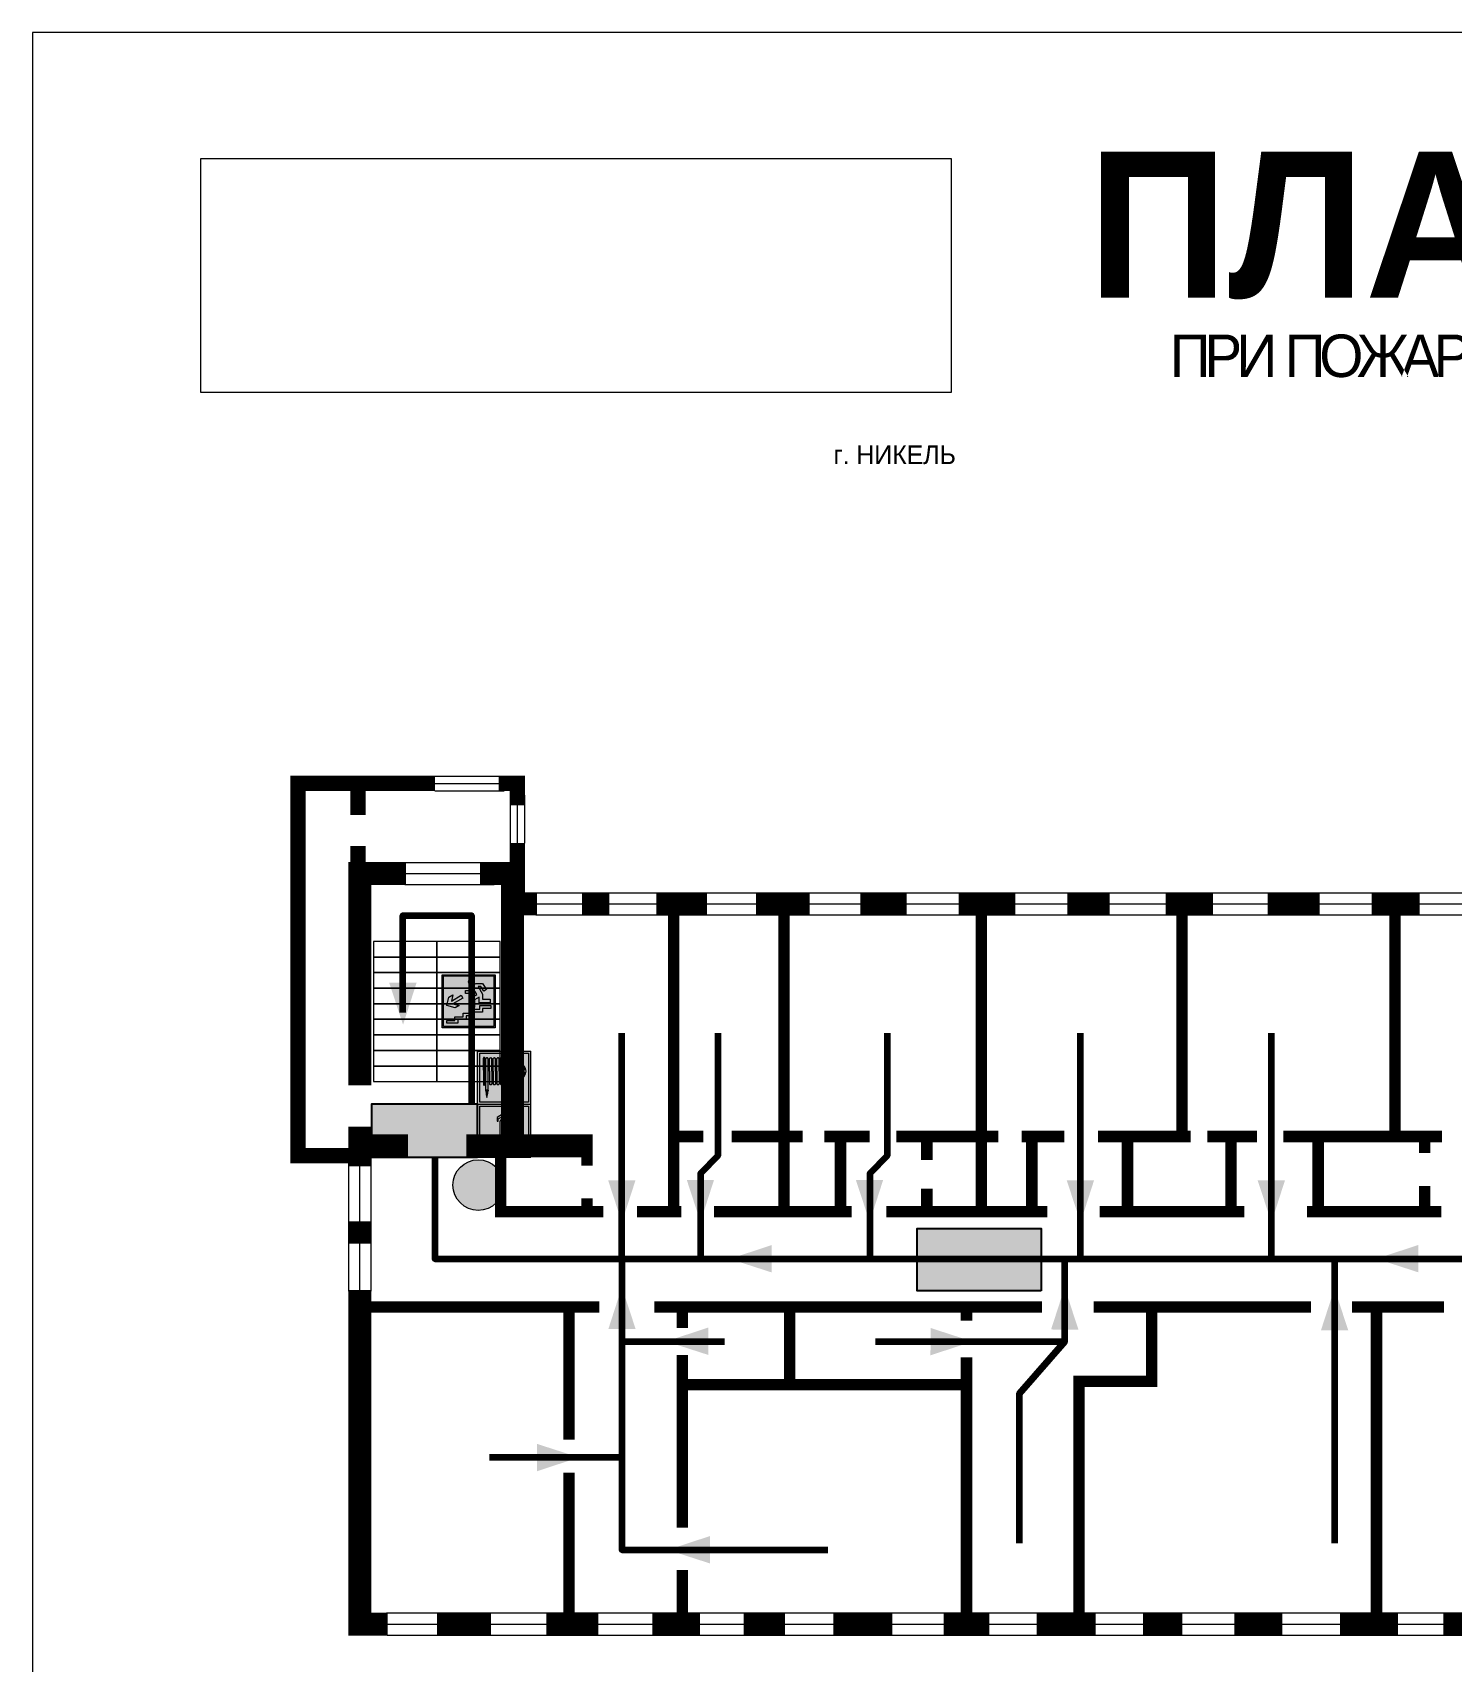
# Model space of a CAD drawing. Header units: millimetres. Extents: x 13114 to 67229, y 22859 to 38520.
# Drawn here: x 18684.8 to 18898.7, y 36494.9 to 36740.4 of the extents above; entities that cross this region are included whole.
import ezdxf

# ---------------------------------------------------------------- set-up
doc = ezdxf.new("R2010")
doc.units = ezdxf.units.MM
doc.layers.add('План_Штампы', color=7, linetype='Continuous')
doc.styles.add('обычный', font='arial.ttf')
picture_1 = doc.add_image_def('image1.jpg', size_in_pixel=(337, 105))

# ---------------------------------------------------------------- blocks, each defined once
blk = doc.blocks.new('A$C32E8229D')
at = {"true_color": 0xffffff}
blk.add_hatch(color=7, dxfattribs=at).paths.add_polyline_path([(0, 0), (0, -8), (16, -8), (16, 0)])
h = blk.add_hatch(color=126)
h.paths.add_polyline_path([(0.2, -0.2), (15.8, -0.2), (15.8, -7.8), (0.2, -7.8)])
h.paths.add_polyline_path([(13.49, -2.05), (12.08, -2.05), (11.37, -2.63, 0.162397), (11.29, -2.84), (11.29, -3.63), (10.35, -3.63), (10.35, -4.05), (11.68, -4.05), (11.68, -3.48), (12.26, -4.28), (11.29, -5.1), (11.29, -6.78), (11.85, -6.78), (11.85, -5.44), (12.8, -4.64), (12.8, -5.94), (14.46, -5.94), (14.46, -5.39), (13.45, -5.39), (13.45, -3.97), (12.46, -2.59), (13.15, -2.59), (13.69, -3.34), (14.18, -3)], flags=16)
h.paths.add_polyline_path([(10.74, -1.82, 1), (11.8, -1.82, 1)], flags=16)
h.paths.add_polyline_path([(9.39, -3.59), (5.99, -3.59), (6.56, -3.03), (5.91, -3.03), (5.1, -3.83), (5.91, -4.64), (6.56, -4.64), (5.99, -4.09), (9.39, -4.09)], flags=16)
h.paths.add_polyline_path([(4.29, -1.08), (1.72, -1.08), (1.72, -6.6), (4.29, -6.6)], flags=16)
at = {"color": 126}
blk.add_lwpolyline([(16, -8), (0, -8), (0, 0), (16, 0)], close=True, dxfattribs=at)
blk = doc.blocks.new('A$C7B4425F7')
at = {"true_color": 0xffffff}
blk.add_hatch(color=7, dxfattribs=at).paths.add_polyline_path([(0, 0), (-16, 0), (-16, -8), (0, -8)])
h = blk.add_hatch(color=126)
h.paths.add_polyline_path([(-0.2, -0.2), (-15.8, -0.2), (-15.8, -7.8), (-0.2, -7.8)])
h.paths.add_polyline_path([(-11.76, -2.03), (-11.76, -3.66), (-11.17, -3.66, -0.568275), (-11.17, -6.18), (-12.58, -6.18), (-12.58, -2.03)], flags=16)
h.paths.add_polyline_path([(-13.33, -4.12, -0.495768), (-13.59, -6.18), (-15.03, -6.18), (-15.03, -2.03), (-13.59, -2.03, -0.487973)], flags=16)
h.paths.add_polyline_path([(-10.25, -2.03), (-9.48, -2.03), (-9.48, -6.18), (-10.25, -6.18)], flags=16)
h.paths.add_polyline_path([(-13.84, -3.69), (-14.24, -3.69), (-14.24, -3.03), (-13.9, -3.03, -0.692621)], flags=0)
h.paths.add_polyline_path([(-9.15, -2.03), (-8.4, -2.03), (-8.04, -3.07), (-7.68, -2.03), (-6.93, -2.03), (-7.64, -4.1), (-6.93, -6.18), (-7.68, -6.18), (-8.04, -5.14), (-8.4, -6.18), (-9.15, -6.18), (-8.44, -4.1)], flags=16)
h.paths.add_polyline_path([(-11.76, -4.46), (-11.42, -4.46, -0.692621), (-11.36, -5.12), (-11.76, -5.12)], flags=0)
h.paths.add_polyline_path([(-13.9, -5.2), (-14.24, -5.2), (-14.24, -4.55), (-13.84, -4.55, -0.708038)], flags=0)
edge = h.paths.add_edge_path(flags=16)
edge.add_ellipse((-5.51, -4.08), major_axis=(0, 2.05), ratio=0.586184, start_angle=0, end_angle=360)
edge = h.paths.add_edge_path(flags=0)
edge.add_ellipse((-5.51, -4.08), major_axis=(0, 1.14), ratio=0.454828, start_angle=0, end_angle=360)
h.paths.add_polyline_path([(-4.13, -4.96, 0.377264), (-3.48, -4.52, 0.0555), (-3.16, -2.03), (-1.66, -2.03), (-1.66, -4.96), (-0.96, -4.96), (-0.96, -7.01), (-1.75, -7.01), (-1.75, -6.18), (-3.3, -6.18), (-3.3, -7.02), (-4.13, -7.02)], flags=16)
h.paths.add_polyline_path([(-2.73, -2.91), (-2.28, -2.91), (-2.28, -4.96), (-3.05, -4.96, 0.079136)], flags=0)
at = {"color": 126}
blk.add_lwpolyline([(-16, -8), (0, -8), (0, 0), (-16, 0)], close=True, dxfattribs=at)
blk = doc.blocks.new('A$C3AD82952')
at = {"true_color": 0xf5f5ff}
h = blk.add_hatch(color=7, dxfattribs=at)
h.dxf.hatch_style = 1
h.paths.add_polyline_path([(8.21, 8.73, 0.414214), (7.89, 9.05), (7.22, 9.05), (7.22, 9.92), (7.59, 9.92, 1), (7.57, 10.36), (7.22, 10.36), (7.22, 10.6), (6.43, 10.6), (6.43, 10.36), (6.01, 10.36), (4.74, 9.59), (4.74, 8.69), (4.98, 8.73), (4.98, 9.26), (6.12, 9.91), (6.43, 9.91), (6.43, 9.05), (5.76, 9.05, 0.414214), (5.44, 8.73), (5.44, 2.2), (8.21, 2.2)], flags=0)
h.paths.add_polyline_path([(12.8, 12.8), (0, 12.8), (0, 0), (12.8, 0)])
h.paths.add_polyline_path([(0.51, 12.29), (12.29, 12.29), (12.29, 0.51), (0.51, 0.51)], flags=16)
h.paths.add_polyline_path([(4.74, 9.59), (6.01, 10.36), (6.43, 10.36), (6.43, 10.6), (7.22, 10.6), (7.22, 10.36), (7.59, 10.36, -0.94586), (7.59, 9.92), (7.22, 9.92), (7.22, 9.05), (7.89, 9.05, -0.414214), (8.21, 8.73), (8.21, 2.2), (5.44, 2.2), (5.44, 8.73, -0.414214), (5.76, 9.05), (6.43, 9.05), (6.43, 9.91), (6.12, 9.91), (4.98, 9.26), (4.98, 8.73), (4.74, 8.69)], flags=0)
h = blk.add_hatch(color=242)
h.dxf.hatch_style = 1
h.paths.add_polyline_path([(12.29, 12.29), (0.51, 12.29), (0.51, 0.51), (12.29, 0.51)])
h.paths.add_polyline_path([(4.74, 8.69), (4.74, 9.59), (6.01, 10.36), (6.43, 10.36), (6.43, 10.6), (7.22, 10.6), (7.22, 10.36), (7.59, 10.36, -0.94586), (7.59, 9.92), (7.22, 9.92), (7.22, 9.05), (7.89, 9.05, -0.414214), (8.21, 8.73), (8.21, 2.2), (5.44, 2.2), (5.44, 8.73, -0.414214), (5.76, 9.05), (6.43, 9.05), (6.43, 9.91), (6.12, 9.91), (4.98, 9.26), (4.98, 8.73)], flags=16)
h = blk.add_hatch(color=7, dxfattribs=at)
h.dxf.hatch_style = 1
h.paths.add_polyline_path([(8.21, 8.73, 0.414214), (7.89, 9.05), (7.22, 9.05), (7.22, 9.92), (7.59, 9.92, 1), (7.57, 10.36), (7.22, 10.36), (7.22, 10.6), (6.43, 10.6), (6.43, 10.36), (6.01, 10.36), (4.74, 9.59), (4.74, 8.69), (4.98, 8.73), (4.98, 9.26), (6.12, 9.91), (6.43, 9.91), (6.43, 9.05), (5.76, 9.05, 0.414214), (5.44, 8.73), (5.44, 2.2), (8.21, 2.2)])
at = {"color": 242, "lineweight": 5}
for p, q in [((0, 0), (0, 12.8)), ((0, 12.8), (12.8, 12.8)), ((12.8, 0), (12.8, 12.8)), ((6.01, 10.36), (4.74, 9.59)), ((4.74, 9.59), (4.74, 8.69)), ((4.74, 8.69), (4.98, 8.73)), ((4.98, 9.26), (6.12, 9.91)), ((4.98, 8.73), (4.98, 9.26)), ((5.44, 2.2), (5.44, 8.73)), ((5.76, 9.05), (6.43, 9.05)), ((6.01, 10.36), (6.43, 10.36)), ((6.12, 9.91), (6.43, 9.91)), ((7.22, 10.6), (6.43, 10.6)), ((6.43, 10.6), (6.43, 10.36)), ((6.43, 9.91), (6.43, 9.05)), ((7.22, 10.36), (7.22, 10.6)), ((7.59, 10.36), (7.22, 10.36)), ((7.22, 9.05), (7.22, 9.92)), ((7.59, 9.92), (7.22, 9.92)), ((7.89, 9.05), (7.22, 9.05)), ((8.21, 2.2), (8.21, 8.73)), ((0, 0), (12.8, 0)), ((5.44, 2.2), (8.21, 2.2))]:
    blk.add_line(p, q, dxfattribs=at)
blk.add_lwpolyline([(0.51, 12.29), (12.29, 12.29), (12.29, 0.51), (0.51, 0.51)], close=True, dxfattribs=at)
for centre, radius, start, end in [((5.76, 8.73), 0.32, 90, 180), ((7.58, 10.14), 0.223, 273.1875, 86.8125), ((7.89, 8.73), 0.32, 0, 90)]:
    blk.add_arc(centre, radius, start, end, dxfattribs=at)
blk = doc.blocks.new('A$C37112FD5')
at = {"true_color": 0xf5f5ff}
h = blk.add_hatch(color=7, dxfattribs=at)
h.dxf.hatch_style = 1
h.paths.add_polyline_path([(12.8, -7.4), (0, -7.4), (0, -20.2), (12.8, -20.2)])
h.paths.add_polyline_path([(12.29, -7.91), (12.29, -19.69), (0.51, -19.69), (0.51, -7.91)], flags=16)
h.paths.add_polyline_path([(4.98, -9.04, -0.42597), (5.17, -9.22), (5.17, -12.25), (5.17, -15.29, -0.432244), (4.98, -15.47), (4.83, -15.47, -0.42597), (4.64, -15.29), (4.64, -12.25), (4.64, -9.22, -0.432244), (4.83, -9.04)], flags=0)
h.paths.add_polyline_path([(4.28, -9.22), (4.28, -12.25), (4.28, -15.29, -0.432244), (4.09, -15.47), (3.94, -15.47, -0.42597), (3.75, -15.29), (3.75, -12.25), (3.75, -9.22, -0.432244), (3.94, -9.04), (4.09, -9.04, -0.42597)], flags=0)
h.paths.add_polyline_path([(5.72, -9.04), (5.87, -9.04, -0.42597), (6.06, -9.22), (6.06, -12.25), (6.06, -15.29, -0.432244), (5.87, -15.47), (5.72, -15.47, -0.42597), (5.53, -15.29), (5.53, -12.25), (5.53, -9.22, -0.432244)], flags=0)
h.paths.add_polyline_path([(6.42, -8.9), (6.5, -8.9, -0.42597), (6.69, -9.08), (6.69, -12.03), (8.21, -12.03, -15.824349), (8.21, -12.47), (6.69, -12.47), (6.69, -15.42, -0.432244), (6.5, -15.6), (6.42, -15.6)], flags=0)
h.paths.add_polyline_path([(3.39, -9.22), (3.39, -12.25), (3.39, -15.29, -0.432244), (3.2, -15.47), (3.05, -15.47, -0.42597), (2.85, -15.29), (2.85, -12.25), (2.85, -9.22, -0.432244), (3.05, -9.04), (3.2, -9.04, -0.42597)], flags=0)
h.paths.add_polyline_path([(2.5, -9.22), (2.5, -16.71), (1.96, -16.71), (1.96, -9.22, -0.432244), (2.15, -9.04), (2.31, -9.04, -0.42597)], flags=0)
h.paths.add_polyline_path([(1.61, -8.9), (1.61, -15.6), (1.57, -15.6, -0.42597), (1.37, -15.42), (1.37, -12.03), (1.37, -9.09, -0.432244), (1.57, -8.9)], flags=0)
h.paths.add_polyline_path([(9.76, -10.81), (9.76, -12.03), (8.49, -12.03, -0.336371)], flags=0)
h.paths.add_polyline_path([(8.49, -12.47), (9.76, -12.47), (9.76, -13.7, -0.336371)], flags=0)
h.paths.add_polyline_path([(10.11, -10.81, -0.336371), (11.38, -12.03), (10.11, -12.03)], flags=0)
h.paths.add_polyline_path([(10.11, -12.47), (11.38, -12.47, -0.336371), (10.11, -13.7)], flags=0)
h.paths.add_polyline_path([(2.5, -16.84), (2.5, -17.05), (1.97, -17.05), (1.97, -16.84)], flags=0)
h.paths.add_polyline_path([(2.5, -17.24, -0.033778), (2.24, -18.6, -0.033778), (1.97, -17.24)], flags=0)
h = blk.add_hatch(color=242)
h.dxf.hatch_style = 1
h.paths.add_polyline_path([(12.29, -7.91), (0.51, -7.91), (0.51, -19.69), (12.29, -19.69)])
h.paths.add_polyline_path([(6.42, -15.6), (6.42, -8.9), (6.5, -8.9, -0.42597), (6.69, -9.08), (6.69, -12.03), (8.21, -12.03, -15.824349), (8.21, -12.47), (6.69, -12.47), (6.69, -15.42, -0.432244), (6.5, -15.6)], flags=16)
h.paths.add_polyline_path([(5.87, -15.47), (5.72, -15.47, -0.42597), (5.53, -15.29), (5.53, -12.25), (5.53, -9.22, -0.432244), (5.72, -9.04), (5.87, -9.04, -0.42597), (6.06, -9.22), (6.06, -12.25), (6.06, -15.29, -0.432244)], flags=16)
h.paths.add_polyline_path([(4.98, -15.47), (4.83, -15.47, -0.42597), (4.64, -15.29), (4.64, -12.25), (4.64, -9.22, -0.432244), (4.83, -9.04), (4.98, -9.04, -0.42597), (5.17, -9.22), (5.17, -12.25), (5.17, -15.29, -0.432244)], flags=16)
h.paths.add_polyline_path([(4.09, -15.47), (3.94, -15.47, -0.42597), (3.75, -15.29), (3.75, -12.25), (3.75, -9.22, -0.432244), (3.94, -9.04), (4.09, -9.04, -0.42597), (4.28, -9.22), (4.28, -12.25), (4.28, -15.29, -0.432244)], flags=16)
h.paths.add_polyline_path([(3.2, -15.47), (3.05, -15.47, -0.42597), (2.85, -15.29), (2.85, -12.25), (2.85, -9.22, -0.432244), (3.05, -9.04), (3.2, -9.04, -0.42597), (3.39, -9.22), (3.39, -12.25), (3.39, -15.29, -0.432244)], flags=16)
h.paths.add_polyline_path([(2.5, -17.05), (1.97, -17.05), (1.97, -16.84), (2.5, -16.84)], flags=16)
h.paths.add_polyline_path([(2.5, -17.24, -0.033778), (2.24, -18.6, -0.033778), (1.97, -17.24)], flags=16)
h.paths.add_polyline_path([(2.5, -16.71), (1.96, -16.71), (1.96, -9.22, -0.432244), (2.15, -9.04), (2.31, -9.04, -0.42597), (2.5, -9.22)], flags=16)
h.paths.add_polyline_path([(1.61, -15.6), (1.57, -15.6, -0.42597), (1.37, -15.42), (1.37, -12.03), (1.37, -9.09, -0.432244), (1.57, -8.9), (1.61, -8.9)], flags=16)
h.paths.add_polyline_path([(8.49, -12.47), (9.76, -12.47), (9.76, -13.7, -0.336371)], flags=0)
h.paths.add_polyline_path([(10.11, -13.7), (10.11, -12.47), (11.38, -12.47, -0.336371)], flags=0)
h.paths.add_polyline_path([(8.49, -12.03, -0.336371), (9.76, -10.81), (9.76, -12.03)], flags=0)
h.paths.add_polyline_path([(10.11, -12.03), (10.11, -10.81, -0.336371), (11.38, -12.03)], flags=0)
h = blk.add_hatch(color=7, dxfattribs=at)
h.dxf.hatch_style = 1
h.paths.add_polyline_path([(1.61, -8.9), (1.57, -8.9, 0.432244), (1.37, -9.09), (1.37, -12.03), (1.37, -15.42, 0.42597), (1.57, -15.6), (1.61, -15.6)])
h.paths.add_polyline_path([(2.5, -9.22, 0.42597), (2.31, -9.04), (2.15, -9.04, 0.432244), (1.96, -9.22), (1.96, -16.71), (2.5, -16.71)])
h.paths.add_polyline_path([(2.5, -16.84), (1.97, -16.84), (1.97, -17.05), (2.5, -17.05)])
h.paths.add_polyline_path([(2.5, -17.24), (1.97, -17.24, 0.033778), (2.24, -18.6, 0.033778)])
h.paths.add_polyline_path([(3.39, -12.25), (3.39, -9.22, 0.42597), (3.2, -9.04), (3.05, -9.04, 0.432244), (2.85, -9.22), (2.85, -12.25), (2.85, -15.29, 0.42597), (3.05, -15.47), (3.2, -15.47, 0.432244), (3.39, -15.29)])
h.paths.add_polyline_path([(4.28, -12.25), (4.28, -9.22, 0.42597), (4.09, -9.04), (3.94, -9.04, 0.432244), (3.75, -9.22), (3.75, -12.25), (3.75, -15.29, 0.42597), (3.94, -15.47), (4.09, -15.47, 0.432244), (4.28, -15.29)])
h.paths.add_polyline_path([(5.17, -12.25), (5.17, -9.22, 0.42597), (4.98, -9.04), (4.83, -9.04, 0.432244), (4.64, -9.22), (4.64, -12.25), (4.64, -15.29, 0.42597), (4.83, -15.47), (4.98, -15.47, 0.432244), (5.17, -15.29)])
h.paths.add_polyline_path([(6.06, -12.25), (6.06, -9.22, 0.42597), (5.87, -9.04), (5.72, -9.04, 0.432244), (5.53, -9.22), (5.53, -12.25), (5.53, -15.29, 0.42597), (5.72, -15.47), (5.87, -15.47, 0.432244), (6.06, -15.29)])
h.paths.add_polyline_path([(6.69, -12.47), (8.21, -12.47, 15.824349), (8.21, -12.03), (6.69, -12.03), (6.69, -9.08, 0.42597), (6.5, -8.9), (6.42, -8.9), (6.42, -15.6), (6.5, -15.6, 0.432244), (6.69, -15.42)])
h.paths.add_polyline_path([(8.49, -12.47), (9.76, -12.47), (9.76, -13.7, -0.336371)], flags=16)
h.paths.add_polyline_path([(8.49, -12.03, -0.336371), (9.76, -10.81), (9.76, -12.03)], flags=16)
h.paths.add_polyline_path([(10.11, -12.47), (11.38, -12.47, -0.336371), (10.11, -13.7)], flags=16)
h.paths.add_polyline_path([(10.11, -12.03), (10.11, -10.81, -0.336371), (11.38, -12.03)], flags=16)
h = blk.add_hatch(color=242)
h.dxf.hatch_style = 1
h.paths.add_polyline_path([(9.76, -10.81, 0.336371), (8.49, -12.03), (9.76, -12.03)])
h.paths.add_polyline_path([(10.11, -10.81), (10.11, -12.03), (11.38, -12.03, 0.336371)])
h.paths.add_polyline_path([(11.38, -12.47), (10.11, -12.47), (10.11, -13.7, 0.336371)])
h.paths.add_polyline_path([(9.76, -12.47), (8.49, -12.47, 0.336371), (9.76, -13.7)])
at = {"color": 242, "lineweight": 5}
for p, q in [((0, -20.2), (0, -7.4)), ((0, -7.4), (12.8, -7.4)), ((12.8, -20.2), (12.8, -7.4)), ((1.37, -12.03), (1.37, -9.08)), ((1.57, -8.9), (1.61, -8.9)), ((1.61, -8.9), (1.61, -15.6)), ((1.96, -16.71), (1.96, -9.22)), ((2.15, -9.04), (2.31, -9.04)), ((2.5, -16.71), (2.5, -9.22)), ((2.85, -12.25), (2.85, -9.22)), ((3.05, -9.04), (3.2, -9.04)), ((3.39, -12.25), (3.39, -9.22)), ((3.75, -12.25), (3.75, -9.22)), ((3.94, -9.04), (4.09, -9.04)), ((4.28, -12.25), (4.28, -9.22)), ((4.64, -12.25), (4.64, -9.22)), ((4.83, -9.04), (4.98, -9.04)), ((5.17, -12.25), (5.17, -9.22)), ((5.53, -12.25), (5.53, -9.22)), ((5.72, -9.04), (5.87, -9.04)), ((6.06, -12.25), (6.06, -9.22)), ((6.42, -8.9), (6.42, -15.6)), ((6.5, -8.9), (6.42, -8.9)), ((6.69, -12.03), (6.69, -9.08)), ((9.76, -10.81), (9.76, -12.03)), ((10.11, -10.81), (10.11, -12.03)), ((1.37, -12.03), (1.37, -15.42)), ((1.57, -15.6), (1.61, -15.6)), ((2.85, -12.25), (2.85, -15.29)), ((3.05, -15.47), (3.2, -15.47)), ((3.39, -12.25), (3.39, -15.29)), ((3.75, -12.25), (3.75, -15.29)), ((3.94, -15.47), (4.09, -15.47)), ((4.28, -12.25), (4.28, -15.29)), ((4.64, -12.25), (4.64, -15.29)), ((4.83, -15.47), (4.98, -15.47)), ((5.17, -12.25), (5.17, -15.29)), ((5.53, -12.25), (5.53, -15.29)), ((5.72, -15.47), (5.87, -15.47)), ((6.06, -12.25), (6.06, -15.29)), ((6.42, -15.6), (6.5, -15.6)), ((8.21, -12.03), (6.69, -12.03)), ((8.21, -12.47), (6.69, -12.47)), ((6.69, -12.47), (6.69, -15.42)), ((9.76, -12.03), (8.49, -12.03)), ((9.76, -12.47), (8.49, -12.47)), ((9.76, -12.47), (9.76, -13.7)), ((11.38, -12.03), (10.11, -12.03)), ((11.38, -12.47), (10.11, -12.47)), ((10.11, -12.47), (10.11, -13.7)), ((1.96, -16.71), (2.5, -16.71)), ((1.97, -16.84), (2.5, -16.84)), ((1.97, -17.05), (1.97, -16.84)), ((2.5, -17.05), (1.97, -17.05)), ((1.97, -17.24), (2.5, -17.24)), ((2.5, -16.84), (2.5, -17.05)), ((0, -20.2), (12.8, -20.2))]:
    blk.add_line(p, q, dxfattribs=at)
blk.add_lwpolyline([(0.51, -7.91), (12.29, -7.91), (12.29, -19.69), (0.51, -19.69)], close=True, dxfattribs=at)
for centre, radius, start, end in [((1.56, -9.09), 0.182, 87.1027, 180.6071), ((2.15, -9.22), 0.182, 87.1027, 180.6071), ((2.32, -9.22), 0.182, 359.3929, 92.8973), ((3.04, -9.22), 0.182, 87.1027, 180.6071), ((3.21, -9.22), 0.182, 359.3929, 92.8973), ((3.93, -9.22), 0.182, 87.1027, 180.6071), ((4.1, -9.22), 0.182, 359.3929, 92.8973), ((4.82, -9.22), 0.182, 87.1027, 180.6071), ((4.99, -9.22), 0.182, 359.3929, 92.8973), ((5.71, -9.22), 0.182, 87.1027, 180.6071), ((5.88, -9.22), 0.182, 359.3929, 92.8973), ((6.51, -9.09), 0.182, 359.3929, 92.8973), ((9.93, -12.25), 1.74, 187.2319, 172.7681), ((9.93, -12.25), 1.46, 96.9927, 171.3585), ((9.93, -12.25), 1.46, 8.6415, 83.0073), ((1.56, -15.42), 0.182, 179.3929, 272.8973), ((3.04, -15.29), 0.182, 179.3929, 272.8973), ((3.21, -15.29), 0.182, 267.1027, 0.6071), ((3.93, -15.29), 0.182, 179.3929, 272.8973), ((4.1, -15.29), 0.182, 267.1027, 0.6071), ((4.82, -15.29), 0.182, 179.3929, 272.8973), ((4.99, -15.29), 0.182, 267.1027, 0.6071), ((5.71, -15.29), 0.182, 179.3929, 272.8973), ((5.88, -15.29), 0.182, 267.1027, 0.6071), ((6.51, -15.42), 0.182, 267.1027, 0.6071), ((9.93, -12.25), 1.46, 188.6415, 263.0073), ((9.93, -12.25), 1.46, 276.9927, 351.3585), ((12.17, -15.98), 10.27, 187.041, 194.7793), ((-7.7, -15.98), 10.27, 345.2207, 352.959)]:
    blk.add_arc(centre, radius, start, end, dxfattribs=at)
blk = doc.blocks.new('A$C7B8C2D5B')
at = {"lineweight": 0}
h = blk.add_hatch(color=5, dxfattribs=at)
h.dxf.hatch_style = 1
h.paths.add_polyline_path([(1.4, -3.02, 1), (-2.11, -3.02, 1)])
at = {"color": 5, "lineweight": 0}
blk.add_circle((-0.36, -3.02), 1.75, dxfattribs=at)
blk = doc.blocks.new('вниз 3')
at = {"lineweight": 0, "true_color": 0xffffff}
h = blk.add_hatch(color=7, dxfattribs=at)
h.dxf.hatch_style = 1
h.paths.add_polyline_path([(40997.5, -4475.69), (40997.25, -4475.28), (40995.76, -4476.15), (40995.97, -4475.23), (40995.39, -4475.56), (40995.05, -4476.83), (40996.33, -4477.17), (40996.91, -4476.83), (40996, -4476.55)], flags=0)
h.paths.add_polyline_path([(40999.81, -4473.95), (41000.22, -4473.95), (41000.64, -4474.67), (41001.03, -4474.43), (41000.46, -4473.49), (41000.42, -4473.49), (40999.43, -4473.49), (40998.68, -4473.92), (40998.68, -4474.57), (40997.88, -4474.57), (40997.88, -4475), (40999.14, -4475), (40999.14, -4474.43), (40999.14, -4474.38), (40999.59, -4475.15), (40998.72, -4475.67), (40998.72, -4477.06), (40999.24, -4477.06), (40999.24, -4475.96), (40999.95, -4475.56), (40999.95, -4476.43), (41001.61, -4476.43), (41001.61, -4475.88), (41000.47, -4475.88), (41000.47, -4475.12)], flags=0)
h.paths.add_polyline_path([(40999.2, -4473.24, 1), (40998.35, -4473.24, 1)], flags=0)
h.paths.add_polyline_path([(41000.46, -4477.26), (41001.69, -4477.26), (41001.69, -4476.84), (41000.03, -4476.84), (41000.03, -4477.39), (40998.78, -4477.39), (40998.78, -4477.95), (40997.53, -4477.95), (40997.53, -4478.5), (40996.29, -4478.5), (40996.29, -4479.06), (40995.05, -4479.06), (40995.05, -4479.48), (40995.29, -4479.48), (40996.72, -4479.48), (40996.72, -4478.92), (40997.97, -4478.92), (40997.97, -4478.36), (40999.2, -4478.36), (40999.2, -4477.81), (41000.46, -4477.81)], flags=0)
h.paths.add_polyline_path([(41002.37, -4472.17), (40994.37, -4472.17), (40994.37, -4480.17), (41002.37, -4480.17)])
h.paths.add_polyline_path([(41002.16, -4479.96), (40994.57, -4479.96), (40994.57, -4472.37), (41002.16, -4472.37)], flags=16)
h.paths.add_polyline_path([(41001.61, -4475.88), (41001.61, -4476.43), (40999.95, -4476.43), (40999.95, -4475.56), (40999.24, -4475.96), (40999.24, -4477.06), (40998.72, -4477.06), (40998.72, -4475.67), (40999.59, -4475.15), (40999.14, -4474.38), (40999.14, -4474.43), (40999.14, -4475), (40997.88, -4475), (40997.88, -4474.57), (40998.68, -4474.57), (40998.68, -4473.92), (40999.43, -4473.49), (41000.42, -4473.49), (41000.46, -4473.49), (41001.03, -4474.43), (41000.64, -4474.67), (41000.22, -4473.95), (40999.81, -4473.95), (41000.47, -4475.12), (41000.47, -4475.88)], flags=0)
h.paths.add_polyline_path([(41001.69, -4476.84), (41001.69, -4477.26), (41000.46, -4477.26), (41000.46, -4477.81), (40999.2, -4477.81), (40999.2, -4478.36), (40997.97, -4478.36), (40997.97, -4478.92), (40996.72, -4478.92), (40996.72, -4479.48), (40995.05, -4479.48), (40995.05, -4479.06), (40996.29, -4479.06), (40996.29, -4478.5), (40997.53, -4478.5), (40997.53, -4477.95), (40998.78, -4477.95), (40998.78, -4477.39), (41000.03, -4477.39), (41000.03, -4476.84)], flags=0)
h.paths.add_polyline_path([(40998.35, -4473.24, -1), (40999.2, -4473.24, -1)], flags=0)
h.paths.add_polyline_path([(40997.5, -4475.69), (40996, -4476.55), (40996.91, -4476.83), (40996.33, -4477.17), (40995.05, -4476.83), (40995.39, -4475.56), (40995.97, -4475.23), (40995.76, -4476.15), (40997.25, -4475.28)], flags=0)
at = {"lineweight": 0}
h = blk.add_hatch(color=126, dxfattribs=at)
h.dxf.hatch_style = 1
h.paths.add_polyline_path([(41002.16, -4472.37), (40994.57, -4472.37), (40994.57, -4479.96), (41002.16, -4479.96)])
h.paths.add_polyline_path([(40995.97, -4475.23), (40995.76, -4476.15), (40997.25, -4475.28), (40997.5, -4475.69), (40996, -4476.55), (40996.91, -4476.83), (40996.33, -4477.17), (40995.05, -4476.83), (40995.39, -4475.56)], flags=16)
h.paths.add_polyline_path([(40997.88, -4474.57), (40998.68, -4474.57), (40998.68, -4473.92), (40999.43, -4473.49), (41000.42, -4473.49), (41000.46, -4473.49), (41001.03, -4474.43), (41000.64, -4474.67), (41000.22, -4473.95), (40999.81, -4473.95), (41000.47, -4475.12), (41000.47, -4475.88), (41001.61, -4475.88), (41001.61, -4476.43), (40999.95, -4476.43), (40999.95, -4475.56), (40999.24, -4475.96), (40999.24, -4477.06), (40998.72, -4477.06), (40998.72, -4475.67), (40999.59, -4475.15), (40999.14, -4474.38), (40999.14, -4474.43), (40999.14, -4475), (40997.88, -4475)], flags=16)
h.paths.add_polyline_path([(40998.35, -4473.24, -1), (40999.2, -4473.24, -1)], flags=16)
h.paths.add_polyline_path([(40997.53, -4477.95), (40998.78, -4477.95), (40998.78, -4477.39), (41000.03, -4477.39), (41000.03, -4476.84), (41001.69, -4476.84), (41001.69, -4477.26), (41000.46, -4477.26), (41000.46, -4477.81), (40999.2, -4477.81), (40999.2, -4478.36), (40997.97, -4478.36), (40997.97, -4478.92), (40996.72, -4478.92), (40996.72, -4479.48), (40995.05, -4479.48), (40995.05, -4479.06), (40996.29, -4479.06), (40996.29, -4478.5), (40997.53, -4478.5)], flags=16)
at = {"lineweight": 0, "true_color": 0xffffff}
h = blk.add_hatch(color=7, dxfattribs=at)
h.dxf.hatch_style = 1
h.paths.add_polyline_path([(40999.2, -4473.24, 1), (40998.35, -4473.24, 1)])
h.paths.add_polyline_path([(40999.81, -4473.95), (41000.22, -4473.95), (41000.64, -4474.67), (41001.03, -4474.43), (41000.46, -4473.49), (41000.42, -4473.49), (40999.43, -4473.49), (40998.68, -4473.92), (40998.68, -4474.57), (40997.88, -4474.57), (40997.88, -4475), (40999.14, -4475), (40999.14, -4474.43), (40999.14, -4474.38), (40999.59, -4475.15), (40998.72, -4475.67), (40998.72, -4477.06), (40999.24, -4477.06), (40999.24, -4475.96), (40999.95, -4475.56), (40999.95, -4476.43), (41001.61, -4476.43), (41001.61, -4475.88), (41000.47, -4475.88), (41000.47, -4475.12)])
h.paths.add_polyline_path([(40999.2, -4477.81), (41000.46, -4477.81), (41000.46, -4477.26), (41001.69, -4477.26), (41001.69, -4476.84), (41000.03, -4476.84), (41000.03, -4477.39), (40998.78, -4477.39), (40998.78, -4477.95), (40997.53, -4477.95), (40997.53, -4478.5), (40996.29, -4478.5), (40996.29, -4479.06), (40995.05, -4479.06), (40995.05, -4479.48), (40995.29, -4479.48), (40996.72, -4479.48), (40996.72, -4478.92), (40997.97, -4478.92), (40997.97, -4478.36), (40999.2, -4478.36)])
h.paths.add_polyline_path([(40997.5, -4475.69), (40997.25, -4475.28), (40995.76, -4476.15), (40995.97, -4475.23), (40995.39, -4475.56), (40995.05, -4476.83), (40996.33, -4477.17), (40996.91, -4476.83), (40996, -4476.55)])
at = {"color": 126, "lineweight": 0}
for points in [[(40994.37, -4472.17), (41002.37, -4472.17), (41002.37, -4480.17), (40994.37, -4480.17)], [(40994.57, -4472.37), (41002.16, -4472.37), (41002.16, -4479.96), (40994.57, -4479.96)]]:
    blk.add_lwpolyline(points, close=True, dxfattribs=at)
for points in [[(40999.14, -4474.43), (40999.14, -4475), (40997.88, -4475), (40997.88, -4474.57), (40998.68, -4474.57), (40998.68, -4473.92), (40999.43, -4473.49), (41000.42, -4473.49), (41000.46, -4473.49), (41001.03, -4474.43), (41000.64, -4474.67), (41000.22, -4473.95), (40999.81, -4473.95), (41000.47, -4475.12), (41000.47, -4475.88), (41001.61, -4475.88), (41001.61, -4476.43), (40999.95, -4476.43), (40999.95, -4475.56), (40999.24, -4475.96), (40999.24, -4477.06), (40998.72, -4477.06), (40998.72, -4475.67), (40999.59, -4475.15), (40999.14, -4474.38), (40999.14, -4474.43)], [(40995.05, -4476.83), (40995.39, -4475.56), (40995.97, -4475.23), (40995.76, -4476.15), (40997.25, -4475.28), (40997.5, -4475.69), (40996, -4476.55), (40996.91, -4476.83), (40996.33, -4477.17), (40995.05, -4476.83)], [(40995.29, -4479.48), (40995.05, -4479.48), (40995.05, -4479.06), (40996.29, -4479.06), (40996.29, -4478.5), (40997.53, -4478.5), (40997.53, -4477.95), (40998.78, -4477.95), (40998.78, -4477.39), (41000.03, -4477.39), (41000.03, -4476.84), (41001.69, -4476.84), (41001.69, -4477.26), (41000.46, -4477.26), (41000.46, -4477.81), (40999.2, -4477.81), (40999.2, -4478.36), (40997.97, -4478.36), (40997.97, -4478.92), (40996.72, -4478.92), (40996.72, -4479.48), (40995.05, -4479.48)]]:
    blk.add_lwpolyline(points, dxfattribs=at)
blk.add_circle((40998.77, -4473.24), 0.426, dxfattribs=at)

msp = doc.modelspace()

# ---------------------------------------------------------------- linework, layer by layer
at = {"color": 5, "lineweight": 0}
msp.add_lwpolyline([(18684.77, 36345.39), (19284.77, 36345.39), (19284.77, 36740.39), (18684.77, 36740.39)], close=True, dxfattribs=at)
at = {"lineweight": 0}
for points, const_width in [([(18734.02, 36571.14), (18724.79, 36571.14), (18724.79, 36627.25), (18745.45, 36627.25)], 2.31), ([(18733.85, 36627.25), (18733.85, 36622.46)], 2.31), ([(18755.04, 36627.25), (18757.87, 36627.25), (18757.87, 36623.93)], 2.31), ([(18733.85, 36617.79), (18733.85, 36581.74)], 2.31), ([(18757.87, 36618.28), (18757.87, 36610.2)], 2.31), ([(18741.06, 36613.67), (18734.12, 36613.67), (18734.12, 36581.74)], 3.46), ([(18760.84, 36609.11), (18757.12, 36609.11), (18757.12, 36613.67), (18752.2, 36613.67)], 3.46), ([(18757.12, 36609.11), (18757.12, 36572.63), (18750.15, 36572.63)], 3.46), ([(18771.71, 36609.11), (18767.62, 36609.11)], 3.46), ([(18786.42, 36609.11), (18778.81, 36609.11)], 3.46), ([(18781.41, 36609.11), (18781.41, 36562.72)], 1.73), ([(18801.94, 36609.11), (18793.83, 36609.11)], 3.46), ([(18816.55, 36609.11), (18809.55, 36609.11)], 3.46), ([(18832.9, 36609.11), (18824.36, 36609.11)], 3.46), ([(18847.15, 36609.11), (18840.74, 36609.11)], 3.46), ([(18862.73, 36609.11), (18855.6, 36609.11)], 3.46), ([(18878.81, 36609.11), (18870.97, 36609.11)], 3.46), ([(18893.87, 36609.11), (18886.65, 36609.11)], 3.46), ([(18798.06, 36562.72), (18798.06, 36608.64)], 1.73), ([(18827.79, 36562.72), (18827.79, 36608.64)], 1.73), ([(18858.06, 36574.03), (18858.06, 36608.26)], 1.73), ([(18890.16, 36574.03), (18890.16, 36608.49)], 1.73), ([(18734.12, 36575.52), (18734.12, 36569.56)], 3.46), ([(18734.12, 36572.63), (18741.37, 36572.63)], 3.46), ([(18755.33, 36572.33), (18755.33, 36562.72), (18770.8, 36562.72)], 1.73), ([(18757.12, 36572.63), (18769.19, 36572.63)], 3.46), ([(18768.35, 36569.64), (18768.35, 36574.19)], 1.73), ([(18781.41, 36574.03), (18785.89, 36574.03)], 1.73), ([(18790.17, 36574.03), (18800.86, 36574.03)], 1.73), ([(18804.11, 36574.03), (18810.96, 36574.03)], 1.73), ([(18806.56, 36562.72), (18806.56, 36574.03)], 1.73), ([(18814.98, 36574.03), (18830.37, 36574.03)], 1.73), ([(18819.58, 36570.5), (18819.58, 36574.03)], 1.73), ([(18833.88, 36574.03), (18840.3, 36574.03)], 1.73), ([(18835.41, 36562.72), (18835.41, 36574.03)], 1.73), ([(18845.39, 36574.03), (18859.35, 36574.03)], 1.73), ([(18849.83, 36562.72), (18849.83, 36574.03)], 1.73), ([(18861.87, 36574.03), (18869.33, 36574.03)], 1.73), ([(18865.44, 36562.72), (18865.44, 36574.03)], 1.73), ([(18873.3, 36574.03), (18897.24, 36574.03)], 1.73), ([(18878.58, 36562.72), (18878.58, 36574.03)], 1.73), ([(18894.62, 36571.56), (18894.62, 36574.03)], 1.73), ([(18819.58, 36562.72), (18819.58, 36566.16)], 1.73), ([(18894.62, 36562.72), (18894.62, 36566.59)], 1.73), ([(18768.35, 36562.88), (18768.35, 36564.71)], 1.73), ([(18775.89, 36562.72), (18782.57, 36562.72)], 1.73), ([(18787.51, 36562.72), (18808.26, 36562.72)], 1.73), ([(18813.49, 36562.72), (18837.77, 36562.72)], 1.73), ([(18845.61, 36562.72), (18867.42, 36562.72)], 1.73), ([(18876.91, 36562.72), (18897.16, 36562.72)], 1.73), ([(18734.12, 36561.24), (18734.12, 36557.89)], 3.46), ([(18734.12, 36550.88), (18734.12, 36500.54), (18738.31, 36500.54)], 3.46), ([(18733.94, 36548.35), (18770.22, 36548.35)], 1.73), ([(18765.64, 36548.35), (18765.64, 36528.33)], 1.73), ([(18778.51, 36548.35), (18836.92, 36548.35)], 1.73), ([(18782.71, 36548.35), (18782.71, 36545.16)], 1.73), ([(18798.9, 36536.63), (18798.9, 36548.35)], 1.73), ([(18825.56, 36548.35), (18825.56, 36546.27)], 1.73), ([(18842.52, 36500.54), (18842.52, 36537.15), (18853.48, 36537.15), (18853.48, 36548.35)], 1.73), ([(18844.72, 36548.35), (18877.47, 36548.35)], 1.73), ([(18883.68, 36548.35), (18897.55, 36548.35)], 1.73), ([(18887.36, 36548.35), (18887.36, 36500.54)], 1.73), ([(18782.71, 36515.11), (18782.71, 36541.09)], 1.73), ([(18825.56, 36536.63), (18825.56, 36540.78)], 1.73), ([(18782.71, 36536.63), (18825.56, 36536.63), (18825.56, 36500.66)], 1.73), ([(18765.64, 36523.36), (18765.64, 36499.86)], 1.73), ([(18782.71, 36500.54), (18782.71, 36508.71)], 1.73), ([(18745.72, 36500.54), (18753.87, 36500.54)], 3.46), ([(18762.22, 36500.54), (18770.05, 36500.54)], 3.46), ([(18778.2, 36500.54), (18785.4, 36500.54)], 3.46), ([(18791.96, 36500.54), (18798.2, 36500.54)], 3.46), ([(18805.5, 36500.54), (18814.36, 36500.54)], 3.46), ([(18822.11, 36500.54), (18829.01, 36500.54)], 3.46), ([(18836.12, 36500.54), (18845.04, 36500.54)], 3.46), ([(18852.15, 36500.54), (18858.1, 36500.54)], 3.46), ([(18865.96, 36500.54), (18873.17, 36500.54)], 3.46), ([(18881.88, 36500.54), (18890.61, 36500.54)], 3.46), ([(18897.42, 36500.54), (18904.39, 36500.54)], 3.46)]:
    msp.add_lwpolyline(points, dxfattribs=dict(at, const_width=const_width))
for points in [[(18745.37, 36628.34), (18755.86, 36628.34)], [(18745.45, 36627.25), (18755.94, 36627.25)], [(18745.4, 36626.13), (18755.89, 36626.13)], [(18756.8, 36618.23), (18756.8, 36625.49)], [(18757.87, 36618.28), (18757.87, 36625.54)], [(18758.97, 36618.23), (18758.97, 36625.49)], [(18740.88, 36615.34), (18754.33, 36615.34)], [(18741.06, 36613.67), (18754.51, 36613.67)], [(18740.91, 36611.99), (18754.36, 36611.99)], [(18760.75, 36610.75), (18975.53, 36610.75)], [(18760.64, 36607.45), (18975.43, 36607.45)], [(18760.84, 36609.11), (18975.63, 36609.11)], [(18732.47, 36550.75), (18732.47, 36571.65)], [(18734.12, 36550.88), (18734.12, 36571.77)], [(18735.84, 36550.74), (18735.84, 36571.63)], [(18738.12, 36502.23), (19247.68, 36502.23)], [(18738.31, 36500.54), (19247.88, 36500.54)], [(18738.24, 36498.89), (19247.81, 36498.89)]]:
    msp.add_lwpolyline(points, dxfattribs=at)
at = {"color": 126, "lineweight": 100, "true_color": 0x008754}
for points in [[(18740.59, 36592.73), (18740.59, 36607.32), (18750.96, 36607.32), (18750.96, 36578.8)], [(18773.61, 36555.58), (18773.61, 36589.59)], [(18788.1, 36589.59), (18788.1, 36571.14), (18785.47, 36568.48), (18785.47, 36555.58)], [(18813.59, 36589.59), (18813.59, 36571.14), (18810.97, 36568.48), (18810.97, 36555.58)], [(18842.74, 36555.58), (18842.74, 36589.59)], [(18871.52, 36555.58), (18871.52, 36589.59)], [(18745.42, 36570.9), (18745.42, 36555.58), (18989.09, 36555.58), (18989.09, 36570.28)], [(18773.61, 36555.58), (18773.61, 36525.67), (18753.66, 36525.67)], [(18811.83, 36543.15), (18840.36, 36543.15), (18840.36, 36555.58)], [(18881.04, 36555.58), (18881.04, 36512.75)], [(18773.61, 36543.15), (18789.06, 36543.15)], [(18840.36, 36543.15), (18833.52, 36535.23), (18833.52, 36512.75)], [(18773.61, 36525.67), (18773.61, 36511.76), (18804.67, 36511.76)]]:
    msp.add_lwpolyline(points, dxfattribs=at)
at = {"lineweight": 0}
for points in [[(18736.19, 36601.08), (18745.73, 36601.08), (18745.73, 36603.42), (18736.19, 36603.42)], [(18745.73, 36601.08), (18755.28, 36601.08), (18755.28, 36603.42), (18745.73, 36603.42)], [(18736.19, 36598.73), (18745.73, 36598.73), (18745.73, 36601.08), (18736.19, 36601.08)], [(18745.73, 36598.73), (18755.28, 36598.73), (18755.28, 36601.08), (18745.73, 36601.08)], [(18736.19, 36596.38), (18745.73, 36596.38), (18745.73, 36598.73), (18736.19, 36598.73)], [(18745.73, 36596.38), (18755.28, 36596.38), (18755.28, 36598.73), (18745.73, 36598.73)], [(18736.19, 36594.04), (18745.73, 36594.04), (18745.73, 36596.38), (18736.19, 36596.38)], [(18745.73, 36594.04), (18755.28, 36594.04), (18755.28, 36596.38), (18745.73, 36596.38)], [(18736.19, 36591.69), (18745.73, 36591.69), (18745.73, 36594.04), (18736.19, 36594.04)], [(18745.73, 36591.69), (18755.28, 36591.69), (18755.28, 36594.04), (18745.73, 36594.04)], [(18736.19, 36589.34), (18745.73, 36589.34), (18745.73, 36591.69), (18736.19, 36591.69)], [(18736.19, 36589.34), (18745.73, 36589.34), (18745.73, 36591.69), (18736.19, 36591.69)], [(18745.73, 36589.34), (18755.28, 36589.34), (18755.28, 36591.69), (18745.73, 36591.69)], [(18745.73, 36589.34), (18755.28, 36589.34), (18755.28, 36591.69), (18745.73, 36591.69)], [(18736.19, 36587), (18745.73, 36587), (18745.73, 36589.34), (18736.19, 36589.34)], [(18745.73, 36587), (18755.28, 36587), (18755.28, 36589.34), (18745.73, 36589.34)], [(18736.19, 36584.65), (18745.73, 36584.65), (18745.73, 36587), (18736.19, 36587)], [(18745.73, 36584.65), (18755.28, 36584.65), (18755.28, 36587), (18745.73, 36587)], [(18736.19, 36582.31), (18745.73, 36582.31), (18745.73, 36584.65), (18736.19, 36584.65)], [(18745.73, 36582.31), (18755.28, 36582.31), (18755.28, 36584.65), (18745.73, 36584.65)]]:
    msp.add_lwpolyline(points, close=True, dxfattribs=at)
at = {"layer": 'План_Штампы', "color": 126, "true_color": 0x008754}
for points in [[(18738.54, 36597.2), (18742.66, 36597.19), (18740.62, 36590.87)], [(18771.54, 36567.43), (18775.66, 36567.42), (18773.61, 36561.1)], [(18783.39, 36567.5), (18787.5, 36567.49), (18785.46, 36561.17)], [(18808.88, 36567.5), (18813, 36567.49), (18810.96, 36561.17)], [(18840.67, 36567.43), (18844.79, 36567.42), (18842.75, 36561.1)], [(18869.45, 36567.43), (18873.57, 36567.42), (18871.53, 36561.1)], [(18796.2, 36557.67), (18796.19, 36553.55), (18789.87, 36555.59)], [(18893.68, 36557.69), (18893.66, 36553.57), (18887.35, 36555.61)], [(18775.69, 36545), (18771.57, 36545.01), (18773.61, 36551.33)], [(18842.43, 36544.94), (18838.31, 36544.95), (18840.36, 36551.27)], [(18883.11, 36544.81), (18878.99, 36544.82), (18881.04, 36551.14)], [(18786.63, 36545.24), (18786.62, 36541.12), (18780.3, 36543.16)], [(18820.13, 36541.06), (18820.15, 36545.18), (18826.46, 36543.13)], [(18760.81, 36523.59), (18760.82, 36527.71), (18767.14, 36525.67)], [(18786.88, 36513.82), (18786.87, 36509.7), (18780.55, 36511.74)]]:
    msp.add_solid(points, dxfattribs=at)

# ---------------------------------------------------------------- block references
at = {"color": 126, "true_color": 0x008754}
msp.add_blockref('вниз 3', (-22247.85, 41070.59), dxfattribs=at)
for name, p, xscale, yscale, zscale in [('A$C37112FD5', (18751.87, 36591.53), 0.6249984004534781, 0.6249984004534781, 0.6249984004534781), ('A$C3AD82952', (18751.87, 36570.9), 0.625, 0.625, 0.625), ('A$C7B8C2D5B', (18752.74, 36573.29), 2.177419353276491, 2.177419353276491, 2.177419353276491)]:
    msp.add_blockref(name, p, dxfattribs=dict(xscale=xscale, yscale=yscale, zscale=zscale))
at = {"layer": 'План_Штампы'}
msp.add_blockref('A$C7B4425F7', (18751.87, 36578.9), dxfattribs=at)
at = {"layer": 'План_Штампы', "color": 126, "true_color": 0x008754, "xscale": 1.169450075288881, "yscale": 1.169450075288881, "zscale": 1.169450075288881, "rotation": 359.9978653237145}
msp.add_blockref('A$C32E8229D', (18818.13, 36560.15), dxfattribs=at)

# ---------------------------------------------------------------- texts
at = {"lineweight": 0, "style": 'обычный'}
for s, insert, char_height, width, attachment_point in [('{\\fProxima Nova Rg|b1|i0|c204|p2;ПЛАН ЭВАКУАЦИИ}', (18843.85, 36722.43), 22, 493.8901, 1), ('\\pi-8.4,l8.4,t8.4;{\\fProxima Nova Rg|b0|i0|c204|p2;г. НИКЕЛЬ\\H1.1667x; }', (18814.74, 36676.75), 2.8, 126.6484, 5)]:
    msp.add_mtext(s, dxfattribs=dict(at, insert=insert, char_height=char_height, width=width, attachment_point=attachment_point))
at = {"color": 0, "lineweight": 0, "insert": (18993.65, 36689.49), "char_height": 8, "width": 449.2158, "attachment_point": 5, "style": 'обычный'}
msp.add_mtext('{\\fArial Black|b1|i0|c204|p34;\\H2x;\\T0.85;  \\fArial Narrow|b0|i0|c204|p34;\\H0.8x;\\W0.9;\\P\\fProxima Nova Rg|b0|i0|c204|p2;\\H0.5x;\\W1;\\C256;ПРИ ПОЖАРЕ  ИЛИ ДРУГИХ ЧРЕЗВЫЧАЙНЫХ СИТУАЦИЯХ  ИЗ ПОМЕЩЕНИЙ \\fProxima Nova Rg|b1|i0|c204|p2;\\H1.25x;\\PРУДНИК "КАУЛА-КОТСЕЛЬВААРА" : АБК\\P2 ЭТАЖ}', dxfattribs=at)

# ---------------------------------------------------------------- pictures from other files: only their frames are drawn
at = {"color": 7, "lineweight": 0, "true_color": 0xf5f5ff}
image = msp.add_image(picture_1, insert=(18710.14, 36686.17), size_in_units=(113.11, 35.24), dxfattribs=at)
image.dxf.flags = 7

doc.saveas('drawing.dxf')
